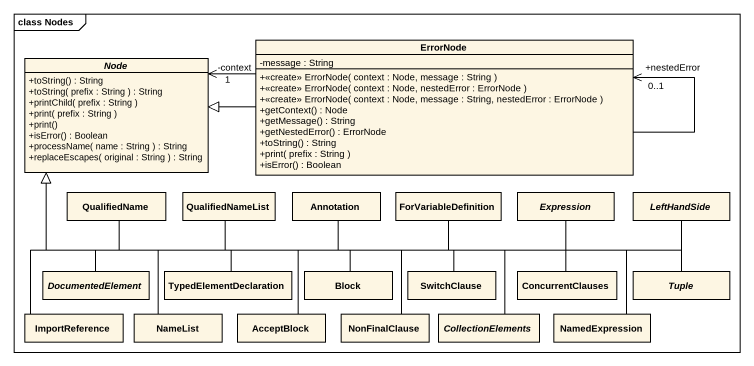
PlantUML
@startuml
mainframe class Nodes
hide circle
hide empty members
skinparam classAttributeIconSize 0
class ErrorNode {
  -message : String
  +<<create>> ErrorNode( context : Node, message : String )
  +<<create>> ErrorNode( context : Node, nestedError : ErrorNode )
  +<<create>> ErrorNode( context : Node, message : String, nestedError : ErrorNode )
  +getContext() : Node
  +getMessage() : String
  +getNestedError() : ErrorNode
  +toString() : String
  +print( prefix : String )
  +isError() : Boolean
}
abstract class "Node" as Node_ {
  +toString() : String
  +toString( prefix : String ) : String
  +printChild( prefix : String )
  +print( prefix : String )
  +print()
  +isError() : Boolean
  +processName( name : String ) : String
  +replaceEscapes( original : String ) : String
}
class QualifiedName
class QualifiedNameList
class "Annotation" as Annotation_
class ForVariableDefinition
abstract class Expression
abstract class LeftHandSide
abstract class DocumentedElement
class TypedElementDeclaration
class Block
class SwitchClause
class ConcurrentClauses
abstract class Tuple
class ImportReference
class NameList
class AcceptBlock
class NonFinalClause
abstract class CollectionElements
class NamedExpression
ErrorNode --> "+nestedError\n0..1" ErrorNode
ErrorNode -left-> "-context\n1" Node_
ErrorNode -left-|> Node_
QualifiedName -up-|> Node_
QualifiedNameList -up-|> Node_
Annotation_ -left-|> Node_
ForVariableDefinition -left-|> Node_
Expression -left-|> Node_
LeftHandSide -left-|> Node_
DocumentedElement -up-|> Node_
TypedElementDeclaration -up-|> Node_
Block -up-|> Node_
SwitchClause -left-|> Node_
ConcurrentClauses -left-|> Node_
Tuple -left-|> Node_
ImportReference -up-|> Node_
NameList -up-|> Node_
AcceptBlock -up-|> Node_
NonFinalClause -up-|> Node_
CollectionElements -left-|> Node_
NamedExpression -left-|> Node_
@enduml
